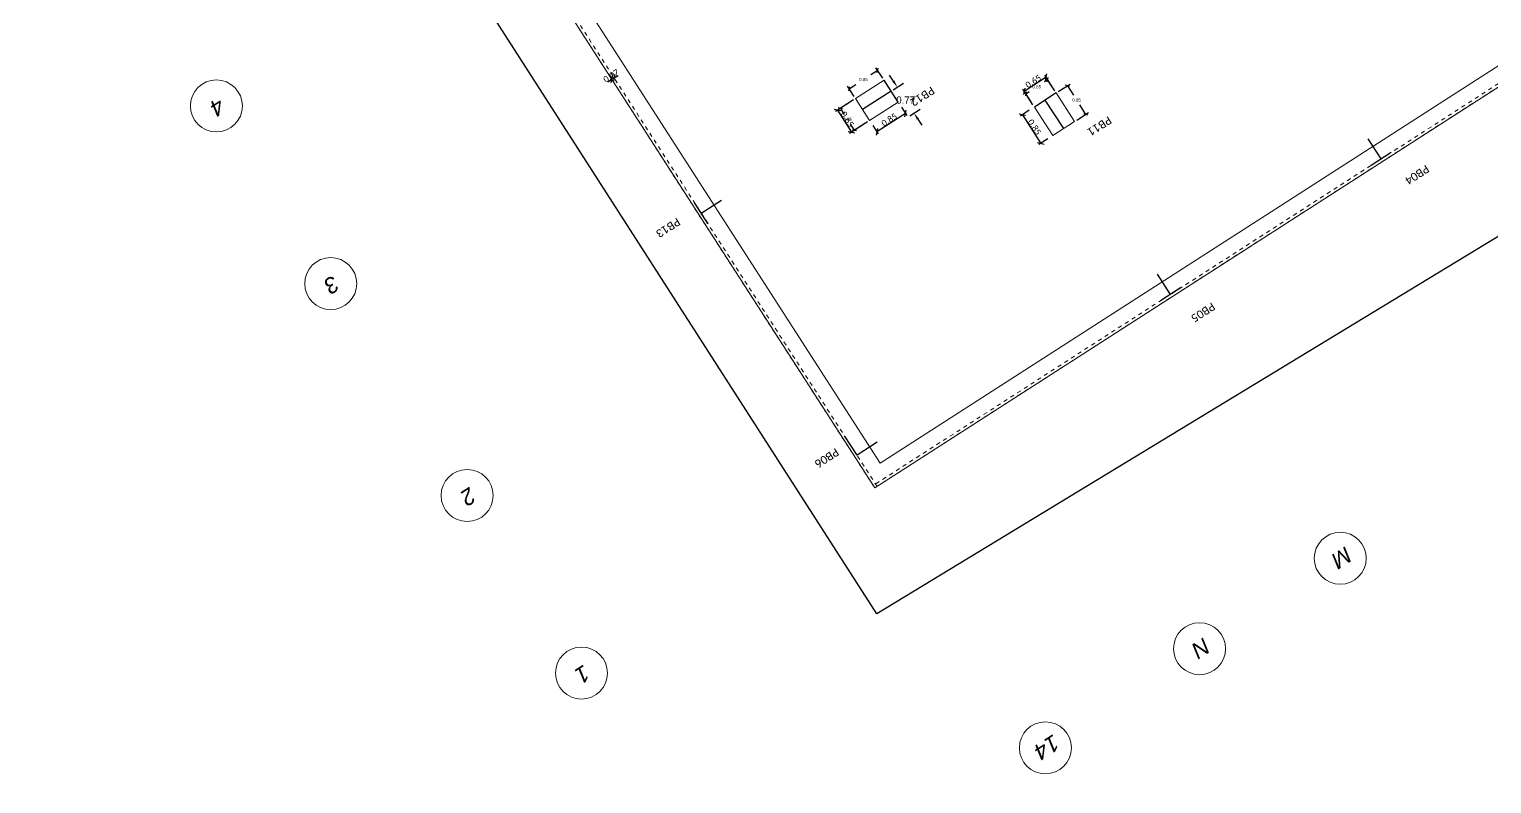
# Model space of a CAD drawing. Header units: metres. Extents: x 448 to 592, y 494 to 631.
# Drawn here: x 478.91 to 515.45, y 494.18 to 513.04 of the extents above; entities that cross this region are included whole.
import ezdxf

# ---------------------------------------------------------------- set-up
doc = ezdxf.new("R2010")
doc.units = ezdxf.units.M
doc.linetypes.add('Trazo general', pattern=[0.001875, 0.00125, -0.000625])
for name, color, linetype, lineweight, true_color in [('0-AR-TXT-1', 5, 'Continuous', 5, 0x0000ff), ('00-AUX-6', 5, 'Trazo general', 5, 0x0000ff), ('00-AUX-7', 7, 'Continuous', 25, 0xff8000), ('CS-COTAS-2', 7, 'Continuous', 5, 0x544282)]:
    doc.layers.add(name, color=color, linetype=linetype, lineweight=lineweight, true_color=true_color)
for name, color, linetype, lineweight in [('0-AUX', 7, 'Continuous', 5), ('00-AUX-2', 7, 'Continuous', 5), ('1-AR-PILARES', 7, 'Continuous', 5), ('1-AR-VISTA', 7, 'Continuous', 5), ('SECC_COTAS', 255, 'Continuous', 9)]:
    doc.layers.add(name, color=color, linetype=linetype, lineweight=lineweight)
doc.styles.add('Arial_I', font='ariali.ttf', dxfattribs={"height": 0.4})
doc.styles.add('Calibri', font='calibri.ttf', dxfattribs={"height": 0.2})
doc.styles.add('Calibri_1', font='calibri.ttf', dxfattribs={"height": 0.15})
doc.dimstyles.new('AIC_replanteo', dxfattribs={"dimscale": 0.3048, "dimtxt": 0.176602, "dimasz": 0.393701, "dimexe": 0.19685, "dimexo": 0.492126, "dimgap": 0.032808, "dimtad": 1, "dimrnd": 0.01, "dimzin": 0, "dimdsep": 46, "dimtxsty": 'Calibri_1', "dimblk1": 'OBLIQUE', "dimblk2": 'OBLIQUE', "dimsah": 1, "dimcen": 0.09, "dimazin": 0, "dimtfac": 1, "dimtdec": 4, "dimtix": 1, "dimtmove": 0, "dimatfit": 3, "dimfxl": 1, "dimtvp": 1, "dimtolj": 1, "dimtzin": 0, "dimarcsym": 2})
doc.dimstyles.get("Standard").update_dxf_attribs({"dimtxt": 0.18, "dimasz": 0.18, "dimexe": 0.18, "dimexo": 0.0625, "dimgap": 0.09, "dimtad": 0, "dimtih": 1, "dimtoh": 1, "dimzin": 0, "dimdsep": 46, "dimtxsty": 'Standard', "dimcen": 0.09, "dimadec": 0, "dimazin": 0, "dimtfac": 1, "dimtdec": 4, "dimtofl": 0, "dimtmove": 0, "dimatfit": 3, "dimfxl": 1, "dimtolj": 1, "dimtzin": 0, "dimarcsym": 0})

# ---------------------------------------------------------------- blocks, each defined once
blk = doc.blocks.new('Rejilla - Extremo de rejilla-3554-Sótano 2 - STR')
at = {"layer": '0-AUX'}
blk.add_circle((0, 0), 0.0065, dxfattribs=at)
blk = doc.blocks.new('_Oblique')
at = {"color": 0, "linetype": 'ByBlock', "lineweight": -2}
blk.add_line((-0.5, -0.5), (0.5, 0.5), dxfattribs=at)
blk = doc.blocks.new('*D253')
at = {"layer": 'CS-COTAS-2', "color": 0, "lineweight": -2, "transparency": 16777216}
for p, q in [((493.466, 511.785), (493.365, 511.72)), ((493.43, 511.839), (493.433, 511.835)), ((493.524, 511.822), (493.466, 511.785)), ((493.489, 511.877), (493.492, 511.873)), ((493.524, 511.822), (493.625, 511.887))]:
    blk.add_line(p, q, dxfattribs=at)
at = {"layer": 'Defpoints', "color": 0, "transparency": 16777216}
for p in [(493.466, 511.785), (493.511, 511.713), (493.57, 511.751)]:
    blk.add_point(p, dxfattribs=at)
at = {"layer": 'CS-COTAS-2', "color": 0, "lineweight": -2, "transparency": 16777216, "xscale": 0.12, "yscale": 0.12, "zscale": 0.12}
for p, rotation in [((493.466, 511.785), 32.75532756634439), ((493.524, 511.822), 212.7553275663444)]:
    blk.add_blockref('_Oblique', p, dxfattribs=dict(at, rotation=rotation))
at = {"layer": 'CS-COTAS-2', "color": 0, "transparency": 16777216, "insert": (493.448, 511.877), "char_height": 0.15, "width": 0.5107, "attachment_point": 5, "rotation": 32.7553, "style": 'Calibri_1'}
blk.add_mtext('\\A1;0.07', dxfattribs=at)
blk = doc.blocks.new('*D390')
at = {"layer": 'CS-COTAS-2', "color": 0, "lineweight": -2, "transparency": 16777216}
for p, q in [((503.896, 511.013), (503.673, 510.87)), ((503.723, 510.902), (504.183, 510.187)), ((504.356, 510.299), (504.133, 510.155))]:
    blk.add_line(p, q, dxfattribs=at)
at = {"layer": 'Defpoints', "color": 0, "transparency": 16777216}
for p in [(504.023, 511.095), (504.183, 510.187), (504.482, 510.38)]:
    blk.add_point(p, dxfattribs=at)
at = {"layer": 'CS-COTAS-2', "color": 0, "lineweight": -2, "transparency": 16777216, "xscale": 0.12, "yscale": 0.12, "zscale": 0.12}
for p, rotation in [((503.723, 510.902), 122.7553275662623), ((504.183, 510.187), 302.7553275662623)]:
    blk.add_blockref('_Oblique', p, dxfattribs=dict(at, rotation=rotation))
at = {"layer": 'CS-COTAS-2', "color": 0, "transparency": 16777216, "insert": (504.026, 510.592), "char_height": 0.15, "attachment_point": 5, "rotation": 302.7553, "style": 'Calibri_1'}
blk.add_mtext('\\A1;0.85', dxfattribs=at)
blk = doc.blocks.new('*D391')
at = {"layer": 'CS-COTAS-2', "color": 0, "lineweight": -2, "transparency": 16777216}
for p, q in [((504.316, 511.839), (503.77, 511.487)), ((504.488, 511.572), (504.284, 511.89)), ((503.941, 511.221), (503.737, 511.538))]:
    blk.add_line(p, q, dxfattribs=at)
at = {"layer": 'Defpoints', "color": 0, "transparency": 16777216}
for p in [(503.77, 511.487), (504.569, 511.446), (504.023, 511.095)]:
    blk.add_point(p, dxfattribs=at)
at = {"layer": 'CS-COTAS-2', "color": 0, "lineweight": -2, "transparency": 16777216, "xscale": 0.12, "yscale": 0.12, "zscale": 0.12}
for p, rotation in [((504.316, 511.839), 32.75532756625951), ((503.77, 511.487), 212.7553275662595)]:
    blk.add_blockref('_Oblique', p, dxfattribs=dict(at, rotation=rotation))
at = {"layer": 'CS-COTAS-2', "color": 0, "transparency": 16777216, "insert": (503.996, 511.736), "char_height": 0.15, "attachment_point": 5, "rotation": 32.7553, "style": 'Calibri_1'}
blk.add_mtext('\\A1;0.65', dxfattribs=at)
blk = doc.blocks.new('*D392')
at = {"layer": 'CS-COTAS-2', "color": 0, "lineweight": -2, "transparency": 16777216}
for p, q in [((500.802, 510.934), (500.088, 510.474)), ((500.701, 511.092), (500.835, 510.883)), ((499.986, 510.632), (500.12, 510.424))]:
    blk.add_line(p, q, dxfattribs=at)
at = {"layer": 'Defpoints', "color": 0, "transparency": 16777216}
for p in [(500.62, 511.218), (499.905, 510.758), (500.088, 510.474)]:
    blk.add_point(p, dxfattribs=at)
at = {"layer": 'CS-COTAS-2', "color": 0, "lineweight": -2, "transparency": 16777216, "xscale": 0.12, "yscale": 0.12, "zscale": 0.12}
for p, rotation in [((500.802, 510.934), 32.75532680141101), ((500.088, 510.474), 212.755326801411)]:
    blk.add_blockref('_Oblique', p, dxfattribs=dict(at, rotation=rotation))
at = {"layer": 'CS-COTAS-2', "color": 0, "transparency": 16777216, "insert": (500.398, 510.777), "char_height": 0.15, "attachment_point": 5, "rotation": 32.7553, "style": 'Calibri_1'}
blk.add_mtext('\\A1;0.85', dxfattribs=at)
blk = doc.blocks.new('*D393')
at = {"layer": 'CS-COTAS-2', "color": 0, "lineweight": -2, "transparency": 16777216}
for p, q in [((499.427, 511.224), (499.053, 510.983)), ((499.103, 511.015), (499.455, 510.469)), ((499.779, 510.677), (499.405, 510.436))]:
    blk.add_line(p, q, dxfattribs=at)
at = {"layer": 'Defpoints', "color": 0, "transparency": 16777216}
for p in [(499.553, 511.305), (499.455, 510.469), (499.905, 510.758)]:
    blk.add_point(p, dxfattribs=at)
at = {"layer": 'CS-COTAS-2', "color": 0, "lineweight": -2, "transparency": 16777216, "xscale": 0.12, "yscale": 0.12, "zscale": 0.12}
for p, rotation in [((499.103, 511.015), 122.755326801411), ((499.455, 510.469), 302.755326801411)]:
    blk.add_blockref('_Oblique', p, dxfattribs=dict(at, rotation=rotation))
at = {"layer": 'CS-COTAS-2', "color": 0, "transparency": 16777216, "insert": (499.352, 510.789), "char_height": 0.15, "attachment_point": 5, "rotation": 302.7553, "style": 'Calibri_1'}
blk.add_mtext('\\A1;0.65', dxfattribs=at)
blk = doc.blocks.new('*D453')
at = {"color": 0, "lineweight": -2, "transparency": 16777216}
for p, q in [((500.502, 511.743), (500.405, 511.894)), ((500.496, 511.525), (500.751, 511.689)), ((500.913, 510.878), (501.168, 511.041)), ((501.114, 510.793), (501.211, 510.641))]:
    blk.add_line(p, q, dxfattribs=at)
at = {"color": 0, "transparency": 16777216}
for points in [[(500.527, 511.759), (500.477, 511.727), (500.6, 511.591)], [(501.139, 510.809), (501.088, 510.776), (501.016, 510.944)]]:
    blk.add_solid(points, dxfattribs=at)
at = {"layer": 'Defpoints', "color": 0, "transparency": 16777216}
for p in [(500.444, 511.491), (500.86, 510.844), (501.016, 510.944)]:
    blk.add_point(p, dxfattribs=at)
at = {"color": 0, "transparency": 16777216, "insert": (500.808, 511.268), "char_height": 0.18, "attachment_point": 5}
blk.add_mtext('\\A1;0.77', dxfattribs=at)
blk = doc.blocks.new('*D364')
at = {"layer": 'Defpoints', "color": 0, "transparency": 16777216}
for p in [(504.849, 511.626), (504.569, 511.446), (505.029, 510.731)]:
    blk.add_point(p, dxfattribs=at)
at = {"layer": 'SECC_COTAS', "color": 0, "lineweight": -2, "transparency": 16777216}
for p, q in [((504.622, 511.48), (504.916, 511.669)), ((504.849, 511.626), (505.002, 511.389)), ((505.082, 510.765), (505.376, 510.955)), ((505.309, 510.911), (505.156, 511.149))]:
    blk.add_line(p, q, dxfattribs=at)
at = {"layer": 'SECC_COTAS', "color": 0, "lineweight": -2, "transparency": 16777216, "xscale": 0.075, "yscale": 0.075, "zscale": 0.075}
for p, rotation in [((504.849, 511.626), 122.7553275662601), ((505.309, 510.911), 302.7553275662601)]:
    blk.add_blockref('_Oblique', p, dxfattribs=dict(at, rotation=rotation))
at = {"layer": 'SECC_COTAS', "color": 0, "transparency": 16777216, "insert": (505.079, 511.269), "char_height": 0.08, "attachment_point": 5}
blk.add_mtext('\\A1;0.85', dxfattribs=at)
blk = doc.blocks.new('*D365')
at = {"layer": 'Defpoints', "color": 0, "transparency": 16777216}
for p in [(503.81, 511.426), (504.569, 511.446), (504.023, 511.095)]:
    blk.add_point(p, dxfattribs=at)
at = {"layer": 'SECC_COTAS', "color": 0, "lineweight": -2, "transparency": 16777216}
for p, q in [((504.356, 511.777), (504.269, 511.721)), ((504.535, 511.499), (504.313, 511.845)), ((503.989, 511.147), (503.766, 511.493)), ((503.81, 511.426), (503.896, 511.481))]:
    blk.add_line(p, q, dxfattribs=at)
at = {"layer": 'SECC_COTAS', "color": 0, "lineweight": -2, "transparency": 16777216, "xscale": 0.075, "yscale": 0.075, "zscale": 0.075}
for p, rotation in [((504.356, 511.777), 32.75532756626439), ((503.81, 511.426), 212.7553275662644)]:
    blk.add_blockref('_Oblique', p, dxfattribs=dict(at, rotation=rotation))
at = {"layer": 'SECC_COTAS', "color": 0, "transparency": 16777216, "insert": (504.083, 511.601), "char_height": 0.08, "attachment_point": 5}
blk.add_mtext('\\A1;0.65', dxfattribs=at)
blk = doc.blocks.new('*D366')
at = {"layer": 'Defpoints', "color": 0, "transparency": 16777216}
for p in [(499.553, 511.305), (499.176, 511.062), (499.905, 510.758)]:
    blk.add_point(p, dxfattribs=at)
at = {"layer": 'SECC_COTAS', "color": 0, "lineweight": -2, "transparency": 16777216}
for p, q in [((499.501, 511.271), (499.109, 511.019)), ((499.176, 511.062), (499.275, 510.909)), ((499.528, 510.516), (499.429, 510.669)), ((499.852, 510.724), (499.461, 510.472))]:
    blk.add_line(p, q, dxfattribs=at)
at = {"layer": 'SECC_COTAS', "color": 0, "lineweight": -2, "transparency": 16777216, "xscale": 0.075, "yscale": 0.075, "zscale": 0.075}
for p, rotation in [((499.176, 511.062), 122.7553268014095), ((499.528, 510.516), 302.7553268014095)]:
    blk.add_blockref('_Oblique', p, dxfattribs=dict(at, rotation=rotation))
at = {"layer": 'SECC_COTAS', "color": 0, "transparency": 16777216, "insert": (499.352, 510.789), "char_height": 0.08, "attachment_point": 5}
blk.add_mtext('\\A1;0.65', dxfattribs=at)
blk = doc.blocks.new('*D367')
at = {"layer": 'Defpoints', "color": 0, "transparency": 16777216}
for p in [(500.11, 512.011), (500.268, 511.765), (499.553, 511.305)]:
    blk.add_point(p, dxfattribs=at)
at = {"layer": 'SECC_COTAS', "color": 0, "lineweight": -2, "transparency": 16777216}
for p, q in [((500.11, 512.011), (499.939, 511.901)), ((500.234, 511.817), (500.066, 512.078)), ((499.519, 511.357), (499.352, 511.618)), ((499.395, 511.551), (499.566, 511.661))]:
    blk.add_line(p, q, dxfattribs=at)
at = {"layer": 'SECC_COTAS', "color": 0, "lineweight": -2, "transparency": 16777216, "xscale": 0.075, "yscale": 0.075, "zscale": 0.075}
for p, rotation in [((500.11, 512.011), 32.75532726978746), ((499.395, 511.551), 212.7553272697875)]:
    blk.add_blockref('_Oblique', p, dxfattribs=dict(at, rotation=rotation))
at = {"layer": 'SECC_COTAS', "color": 0, "transparency": 16777216, "insert": (499.752, 511.781), "char_height": 0.08, "attachment_point": 5}
blk.add_mtext('\\A1;0.85', dxfattribs=at)

msp = doc.modelspace()

# ---------------------------------------------------------------- linework, layer by layer
at = {"layer": '00-AUX-2'}
for p, q in [((500.035, 501.573), (451.979, 576.27)), ((500.17, 502.195), (452.601, 576.135)), ((585.784, 556.74), (500.035, 501.573)), ((585.016, 556.781), (500.17, 502.195))]:
    msp.add_line(p, q, dxfattribs=at)
at = {"layer": '00-AUX-6'}
for p, q in [((500.035, 501.573), (451.979, 576.27)), ((500.094, 501.611), (452.037, 576.308)), ((585.762, 556.809), (499.997, 501.632)), ((585.784, 556.74), (500.035, 501.573))]:
    msp.add_line(p, q, dxfattribs=at)
at = {"layer": '00-AUX-7', "color": 1}
for p, q in [((500.62, 511.218), (500.268, 511.765)), ((500.444, 511.491), (499.729, 511.031)), ((504.569, 511.446), (504.023, 511.095)), ((504.756, 510.556), (504.296, 511.27))]:
    msp.add_line(p, q, dxfattribs=at)
at = {"layer": '00-AUX-7'}
for p, q in [((512.688, 509.796), (512.363, 510.301)), ((512.94, 509.959), (512.435, 509.634)), ((495.863, 508.187), (495.538, 508.692)), ((495.701, 508.44), (496.205, 508.764)), ((507.423, 506.409), (507.099, 506.914)), ((507.676, 506.572), (507.171, 506.247)), ((499.594, 502.389), (499.28, 502.877)), ((500.098, 502.713), (499.594, 502.389))]:
    msp.add_line(p, q, dxfattribs=at)
at = {"layer": '1-AR-PILARES'}
for p, q in [((500.268, 511.765), (499.553, 511.305)), ((499.553, 511.305), (499.905, 510.758)), ((499.905, 510.758), (500.62, 511.218)), ((505.029, 510.731), (504.569, 511.446)), ((504.023, 511.095), (504.482, 510.38)), ((504.482, 510.38), (505.029, 510.731))]:
    msp.add_line(p, q, dxfattribs=at)
at = {"layer": '1-AR-VISTA'}
for p, q in [((452.601, 576.135), (500.17, 502.195)), ((500.17, 502.195), (585.016, 556.781))]:
    msp.add_line(p, q, dxfattribs=at)

# ---------------------------------------------------------------- block references
at = {"layer": '0-AUX', "xscale": 99.99999999999993, "yscale": 99.99999999999993, "zscale": 99.99999999999993}
for p, rotation in [((483.587, 511.122), 122.7553275663488), ((486.443, 506.681), 122.7553275663488), ((489.852, 501.383), 122.7553275663488), ((511.666, 499.814), 212.7553275663494), ((508.151, 497.553), 212.7553275663494), ((492.709, 496.943), 122.7553275663488), ((504.299, 495.075), 212.7553275663494)]:
    msp.add_blockref('Rejilla - Extremo de rejilla-3554-Sótano 2 - STR', p, dxfattribs=dict(at, rotation=rotation))

# ---------------------------------------------------------------- dimensions: what is measured, and where the dimension line sits
at = {"layer": 'CS-COTAS-2'}
for base, p1, p2, angle, override, picture, middle in [((493.466, 511.785), (493.57, 511.751), (493.511, 511.713), 212.7553, {"dimpost": '<>', "dimfxl": 0.07}, '*D253', (493.448, 511.877)), ((503.77, 511.487), (504.569, 511.446), (504.023, 511.095), 212.7553, {"dimpost": '<>', "dimfxl": 0.65}, '*D391', (503.996, 511.736)), ((499.455, 510.469), (499.553, 511.305), (499.905, 510.758), 302.7553, {"dimpost": '<>', "dimfxl": 0.65}, '*D393', (499.352, 510.789)), ((500.088, 510.474), (500.62, 511.218), (499.905, 510.758), 212.7553, {"dimpost": '<>', "dimfxl": 0.85}, '*D392', (500.398, 510.777)), ((504.183, 510.187), (504.023, 511.095), (504.482, 510.38), 302.7553, {"dimpost": '<>', "dimfxl": 0.85}, '*D390', (504.026, 510.592))]:
    dim = msp.add_linear_dim(base=base, p1=p1, p2=p2, angle=angle, dimstyle='AIC_replanteo', override=override, dxfattribs=at)
    dim.commit()
    dim.dimension.update_dxf_attribs({"geometry": picture, "text_midpoint": middle})
at = {"layer": 'SECC_COTAS'}
for p1, p2, distance, picture, middle in [((499.553, 511.305), (500.268, 511.765), 0.293, '*D367', (499.752, 511.781)), ((504.569, 511.446), (504.023, 511.095), -0.394, '*D365', (504.083, 511.601)), ((499.905, 510.758), (499.553, 511.305), 0.448, '*D366', (499.352, 510.789))]:
    dim = msp.add_aligned_dim(p1=p1, p2=p2, distance=distance, dimstyle='Standard', override={"dimtxt": 0.08, "dimasz": 0.075, "dimexe": 0.08, "dimgap": 0.08, "dimdec": 2, "dimblk1": 'Oblique', "dimblk2": 'Oblique', "dimsah": 1}, dxfattribs=at)
    dim.commit()
    dim.dimension.update_dxf_attribs({"geometry": picture, "text_midpoint": middle})

# ---------------------------------------------------------------- next in the draw order: texts
at = {"layer": '0-AR-TXT-1', "char_height": 0.2, "width": 0.79367, "attachment_point": 1, "rotation": 212.7553, "style": 'Calibri', "bg_fill": 3, "box_fill_scale": 1.25, "bg_fill_color": 256, "bg_fill_true_color": 13158600, "bg_fill_transparency": 0}
for s, insert in [('PB04', (513.914, 509.49)), ('PB13', (495.202, 508.167)), ('PB05', (508.565, 506.049)), ('PB06', (499.165, 502.41))]:
    msp.add_mtext(s, dxfattribs=dict(at, insert=insert))
at = {"layer": '0-AUX', "char_height": 0.4, "attachment_point": 1, "rotation": 212.7553, "style": 'Arial_I', "bg_fill": 3, "box_fill_scale": 1.25, "bg_fill_color": 256, "bg_fill_true_color": 13158600, "bg_fill_transparency": 0}
for s, insert, width in [('\\fArial|b0|i1|c0|p34|;4', (483.852, 511.004), 0.37679), ('\\fArial|b0|i1|c0|p34|;3', (486.709, 506.564), 0.37679), ('\\fArial|b0|i1|c0|p34|;2', (490.118, 501.266), 0.37679), ('\\fArial|b0|i1|c0|p34|;M', (512.007, 499.782), 0.5692), ('\\fArial|b0|i1|c0|p34|;N', (508.463, 497.503), 0.48903), ('\\fArial|b0|i1|c0|p34|;1', (492.974, 496.825), 0.37679), ('14', (504.704, 495.084), 0.75359)]:
    msp.add_mtext(s, dxfattribs=dict(at, insert=insert, width=width))

# ---------------------------------------------------------------- next in the draw order: linework, layer by layer
at = {"color": 6}
msp.add_lwpolyline([(532.506, 518.13), (500.084, 498.423), (464.256, 554.269), (465.949, 555.386)], dxfattribs=at)

# ---------------------------------------------------------------- next in the draw order: texts
at = {"layer": '0-AR-TXT-1', "color": 3, "char_height": 0.2, "width": 0.79367, "attachment_point": 1, "rotation": 212.7553, "style": 'Calibri', "bg_fill": 3, "box_fill_scale": 1.25, "bg_fill_color": 256, "bg_fill_true_color": 13158600, "bg_fill_transparency": 0}
for s, insert in [('PB12', (501.556, 511.449)), ('PB11', (505.979, 510.707))]:
    msp.add_mtext(s, dxfattribs=dict(at, insert=insert))

# ---------------------------------------------------------------- next in the draw order: dimensions: what is measured, and where the dimension line sits
dim = msp.add_linear_dim(base=(501.016, 510.944), p1=(500.444, 511.491), p2=(500.86, 510.844), angle=302.7553, dimstyle='Standard')
dim.commit()
dim.dimension.update_dxf_attribs({"geometry": '*D453', "text_midpoint": (500.808, 511.268)})
at = {"layer": 'SECC_COTAS'}
dim = msp.add_aligned_dim(p1=(505.029, 510.731), p2=(504.569, 511.446), distance=-0.333, dimstyle='Standard', override={"dimtxt": 0.08, "dimasz": 0.075, "dimexe": 0.08, "dimgap": 0.08, "dimdec": 2, "dimblk1": 'Oblique', "dimblk2": 'Oblique', "dimsah": 1}, dxfattribs=at)
dim.commit()
dim.dimension.update_dxf_attribs({"geometry": '*D364', "text_midpoint": (505.079, 511.269)})

doc.saveas('drawing.dxf')
